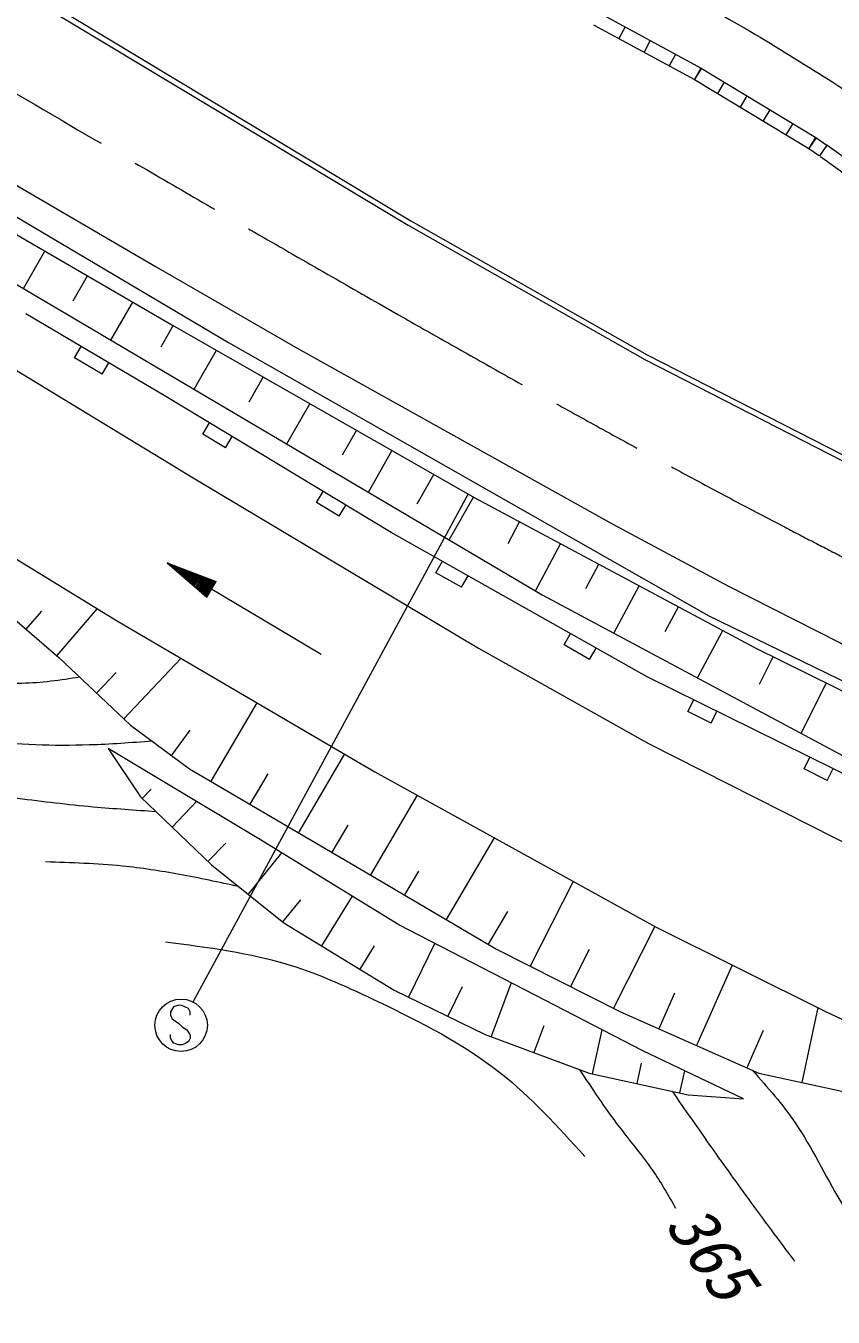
# Model space of a CAD drawing. Units: millimetres, scale not verified. Extents: x 40000 to 680000, y 20000 to 380000.
# Drawn here: x 94741 to 125526, y 256427 to 305666 of the extents above; entities that cross this region are included whole.
import ezdxf
from ezdxf.enums import TextEntityAlignment as Align

# ---------------------------------------------------------------- set-up
doc = ezdxf.new("R2010")
doc.units = ezdxf.units.MM
doc.header["$LTSCALE"] = 1000
doc.linetypes.add('CHAIN', pattern=[18.5, 12, -1.5, 3.5, -1.5])
for name, color, linetype, lineweight in [('M-BGD', 7, 'Continuous', 13), ('M-BMK', 2, 'CHAIN', 13), ('M-STR-STRC', 7, 'Continuous', 13)]:
    doc.layers.add(name, color=color, linetype=linetype, lineweight=lineweight)
doc.styles.add('ＭＳ ゴシック', font='')
doc.styles.get('ＭＳ ゴシック').set_extended_font_data('MS Gothic')

msp = doc.modelspace()

# ---------------------------------------------------------------- linework, layer by layer
at = {"layer": 'M-BGD'}
for p, q in [((95052, 306884), (109425, 298234)), ((94949, 306713), (109324, 298061)), ((116606, 306159), (120486, 304049)), ((116388, 305708), (120238, 303615)), ((117590, 305624), (117351, 305185)), ((118552, 305101), (118313, 304661)), ((119514, 304577), (119275, 304138)), ((120477, 304054), (120238, 303615)), ((120496, 304043), (120238, 303615)), ((120486, 304049), (124867, 301410)), ((120238, 303615), (124595, 300990)), ((121367, 303518), (121109, 303090)), ((122239, 302993), (121981, 302565)), ((89311, 302550), (99705, 296479)), ((123110, 302468), (122852, 302040)), ((87972, 302159), (102474, 293595)), ((123981, 301943), (123723, 301515)), ((87601, 301639), (100391, 294216)), ((124853, 301418), (124595, 300990)), ((124881, 301400), (124595, 300990)), ((124867, 301410), (125285, 301118)), ((124595, 300990), (124998, 300708)), ((125285, 301118), (124998, 300708)), ((136866, 292728), (125285, 301118)), ((136604, 292274), (125044, 300676)), ((109324, 298061), (118344, 292942)), ((109425, 298234), (118439, 293118)), ((91536, 297482), (98653, 293287)), ((94646, 295649), (95472, 297071)), ((87688, 296593), (101183, 288389)), ((99705, 296479), (104930, 293459)), ((96550, 295182), (97098, 296127)), ((97987, 293680), (98825, 295125)), ((100019, 291568), (94735, 294678)), ((99902, 293432), (100360, 294234)), ((100391, 294216), (111857, 287664)), ((102474, 293595), (120784, 283174)), ((104888, 293484), (117122, 286661)), ((96595, 293003), (96849, 293434)), ((97652, 292381), (96595, 293003)), ((98653, 293287), (114433, 283976)), ((101159, 291808), (102007, 293293)), ((118439, 293118), (126472, 289010)), ((97652, 292381), (97905, 292812)), ((118344, 292942), (126383, 288831)), ((103254, 291326), (103794, 292271)), ((108674, 286350), (100019, 291568)), ((104691, 289724), (105568, 291258)), ((101492, 290096), (101750, 290525)), ((102357, 289575), (101492, 290096)), ((106813, 289309), (107346, 290242)), ((102357, 289575), (102615, 290003)), ((107801, 287889), (108703, 289466)), ((109661, 287440), (110298, 288555)), ((89356, 288413), (98268, 282952)), ((101183, 288389), (112006, 281935)), ((105819, 287487), (106077, 287915)), ((110887, 286069), (111813, 287689)), ((111857, 287664), (122557, 281948)), ((106685, 286965), (105819, 287487)), ((106685, 286965), (106943, 287393)), ((113132, 285927), (113570, 286749)), ((117122, 286661), (121539, 284296)), ((118439, 280840), (108674, 286350)), ((91172, 285733), (96002, 281586)), ((114178, 284127), (115133, 285914)), ((106005, 281701), (100127, 285190)), ((100127, 285190), (101643, 283886)), ((100127, 285190), (101998, 284483)), ((100165, 285157), (100174, 285172)), ((100204, 285124), (100222, 285154)), ((100242, 285090), (100269, 285136)), ((100281, 285057), (100317, 285118)), ((100319, 285024), (100364, 285100)), ((110381, 284812), (110627, 285248)), ((116098, 284207), (116593, 285134)), ((100358, 284991), (100412, 285082)), ((100396, 284958), (100459, 285064)), ((100435, 284925), (100507, 285046)), ((100473, 284892), (100554, 285028)), ((100512, 284859), (100602, 285010)), ((100550, 284826), (100649, 284992)), ((100589, 284792), (100697, 284974)), ((100627, 284759), (100744, 284957)), ((100666, 284726), (100792, 284939)), ((100704, 284693), (100839, 284921)), ((100743, 284660), (100887, 284903)), ((100781, 284627), (100934, 284885)), ((100820, 284594), (100982, 284867)), ((100858, 284561), (101029, 284849)), ((100897, 284528), (101077, 284831)), ((100935, 284495), (101124, 284813)), ((100974, 284461), (101172, 284795)), ((101012, 284428), (101219, 284777)), ((101051, 284395), (101267, 284759)), ((101089, 284362), (101314, 284741)), ((101128, 284329), (101362, 284723)), ((101166, 284296), (101409, 284705)), ((101205, 284263), (101457, 284687)), ((101243, 284230), (101504, 284669)), ((101282, 284197), (101552, 284652)), ((101320, 284164), (101599, 284634)), ((101359, 284130), (101647, 284616)), ((111358, 284261), (110381, 284812)), ((111358, 284261), (111603, 284697)), ((101397, 284097), (101694, 284598)), ((101436, 284064), (101742, 284580)), ((101474, 284031), (101789, 284562)), ((101513, 283998), (101837, 284544)), ((101551, 283965), (101884, 284526)), ((101590, 283932), (101932, 284508)), ((101628, 283899), (101979, 284490)), ((101643, 283886), (101998, 284483)), ((117160, 282513), (118123, 284317)), ((121539, 284296), (130663, 279658)), ((114433, 283976), (127743, 276837)), ((95334, 283347), (94747, 282663)), ((97460, 283447), (95921, 281655)), ((119123, 282575), (119625, 283514)), ((120784, 283174), (131656, 277866)), ((98268, 282952), (108053, 277226)), ((115264, 282057), (115509, 282493)), ((120354, 280800), (121320, 282609)), ((112006, 281935), (118489, 278300)), ((116240, 281506), (115264, 282057)), ((116240, 281506), (116486, 281942)), ((122557, 281948), (131758, 277383)), ((96002, 281586), (98734, 279000)), ((100666, 281549), (98480, 279240)), ((122713, 280558), (123235, 281611)), ((98181, 281003), (97442, 280223)), ((127291, 276467), (118439, 280840)), ((124309, 278679), (125264, 280605)), ((103555, 279858), (101797, 276861)), ((119988, 279517), (120209, 279965)), ((120873, 279080), (119988, 279517)), ((120873, 279080), (121095, 279528)), ((98734, 279000), (100978, 277341)), ((100999, 278808), (100291, 277850)), ((118489, 278300), (128099, 273424)), ((99723, 277008), (97880, 278114)), ((97880, 278114), (99116, 276271)), ((106892, 277905), (105133, 274905)), ((124414, 277331), (124635, 277779)), ((100978, 277341), (107467, 273536)), ((108053, 277226), (118748, 271309)), ((125299, 276893), (124414, 277331)), ((125299, 276893), (125521, 277342)), ((103626, 274666), (99723, 277008)), ((103966, 277147), (103286, 275988)), ((99116, 276271), (101827, 273669)), ((99516, 276554), (99183, 276207)), ((109669, 276331), (107880, 273293)), ((101255, 276089), (100320, 275115)), ((107021, 275189), (106414, 274154)), ((102364, 274507), (101687, 273802)), ((108961, 271392), (103626, 274666)), ((112604, 274708), (110769, 271592)), ((104487, 274138), (103215, 272554)), ((101827, 273669), (104580, 271457)), ((107467, 273536), (112687, 270462)), ((109720, 273439), (109183, 272526)), ((115611, 273044), (113978, 269810)), ((105211, 272342), (104532, 271496)), ((107180, 272485), (106021, 270581)), ((113102, 271897), (112368, 270650)), ((104580, 271457), (108787, 268898)), ((114165, 268703), (108961, 271392)), ((118722, 271323), (117149, 268208)), ((118748, 271309), (125233, 268086)), ((108029, 270591), (107482, 269692)), ((110331, 270684), (109331, 268633)), ((112687, 270462), (117420, 268072)), ((116216, 270443), (115507, 269038)), ((121676, 269854), (120313, 266786)), ((108787, 268898), (112256, 267207)), ((111381, 269019), (110836, 267900)), ((113244, 269179), (112481, 267124)), ((118263, 266578), (114165, 268703)), ((119479, 268782), (118876, 267424)), ((117420, 268072), (122689, 265730)), ((124943, 268230), (124325, 265376)), ((125233, 268086), (130922, 265393)), ((114496, 267536), (114117, 266516)), ((116707, 267385), (116341, 265707)), ((112256, 267207), (116224, 265733)), ((122861, 267358), (122228, 265935)), ((122101, 264757), (118263, 266578)), ((118204, 266112), (118035, 265337)), ((116224, 265733), (119997, 264909)), ((119853, 265823), (119669, 264980)), ((122689, 265730), (127421, 264705)), ((119997, 264909), (122101, 264757))]:
    msp.add_line(p, q, dxfattribs=at)
for points, knots in [([(82843, 324047), (83907, 324157), (84972, 324267), (86045, 324285), (87108, 324303), (88179, 324231), (89209, 324002), (90562, 323702), (91844, 323132), (93129, 322585), (94885, 321838), (96648, 321135), (98466, 320602), (100005, 320150), (101583, 319822), (103141, 319421), (105714, 318760), (108230, 317903), (110791, 317202), (112475, 316740), (114178, 316346), (115844, 315832), (118024, 315159), (120142, 314281), (122220, 313329), (123661, 312669), (125084, 311974), (126470, 311204), (127764, 310485), (129026, 309702), (130390, 309126), (132149, 308383), (134077, 307988), (135726, 307048), (136722, 306481), (137616, 305715), (138418, 304876), (139821, 303407), (140941, 301714), (141818, 299870), (142265, 298931), (142648, 297952), (143235, 297131), (144112, 295902), (145445, 295025), (146635, 294014), (147419, 293348), (148141, 292624), (148713, 291795), (149357, 290860), (149812, 289791), (150413, 288819), (150948, 287954), (151599, 287164), (152160, 286317), (152590, 285667), (152966, 284983), (153342, 284299)], [0, 0, 0, 0, 1, 1, 1, 2, 2, 2, 3, 3, 3, 4, 4, 4, 5, 5, 5, 6, 6, 6, 7, 7, 7, 8, 8, 8, 9, 9, 9, 10, 10, 10, 11, 11, 11, 12, 12, 12, 13, 13, 13, 14, 14, 14, 15, 15, 15, 16, 16, 16, 17, 17, 17, 18, 18, 18, 19, 19, 19, 19]), ([(83160, 320958), (84651, 321317), (86142, 321675), (87608, 321532), (88955, 321400), (90281, 320844), (91504, 320183), (92452, 319671), (93338, 319095), (94301, 318635), (94939, 318330), (95610, 318076), (96299, 317936), (97438, 317704), (98623, 317785), (99795, 317736), (100892, 317690), (101978, 317530), (103042, 317286), (105287, 316773), (107436, 315890), (109585, 315039), (111509, 314276), (113434, 313539), (115378, 312841), (116886, 312300), (118406, 311783), (119874, 311143), (121129, 310596), (122347, 309959), (123520, 309245), (124818, 308455), (126061, 307571), (127416, 306897), (128410, 306403), (129464, 306023), (130512, 305649), (131454, 305313), (132391, 304982), (133359, 304700), (134246, 304442), (135159, 304224), (135957, 303801), (136822, 303341), (137551, 302640), (138254, 301903), (138837, 301293), (139401, 300659), (139703, 299905), (139962, 299257), (140027, 298521), (140252, 297857), (140642, 296707), (141513, 295774), (142300, 294810), (143356, 293518), (144261, 292171), (145247, 290864), (146048, 289802), (146902, 288767), (147844, 287818), (148559, 287098), (149324, 286428), (149992, 285670), (150454, 285145), (150869, 284578), (151284, 284011)], [0, 0, 0, 0, 1, 1, 1, 2, 2, 2, 3, 3, 3, 4, 4, 4, 5, 5, 5, 6, 6, 6, 7, 7, 7, 8, 8, 8, 9, 9, 9, 10, 10, 10, 11, 11, 11, 12, 12, 12, 13, 13, 13, 14, 14, 14, 15, 15, 15, 16, 16, 16, 17, 17, 17, 18, 18, 18, 19, 19, 19, 20, 20, 20, 21, 21, 21, 22, 22, 22, 22]), ([(83881, 319418), (84590, 319387), (85300, 319356), (85986, 319222), (87335, 318959), (88593, 318299), (89855, 317698), (90914, 317195), (91977, 316733), (93071, 316344), (94058, 315994), (95070, 315702), (96094, 315474), (97225, 315222), (98369, 315047), (99504, 314821), (100685, 314585), (101856, 314295), (103035, 314047), (104381, 313764), (105738, 313537), (107073, 313200), (108110, 312940), (109133, 312613), (110120, 312209), (112547, 311215), (114754, 309753), (117037, 308436), (118746, 307450), (120498, 306546), (122188, 305559), (124186, 304390), (126097, 303104), (128137, 301907), (129802, 300930), (131554, 300011), (132755, 298570), (133457, 297728), (133972, 296708), (134690, 295861), (135044, 295444), (135448, 295069), (135875, 294725), (136745, 294023), (137711, 293451), (138608, 292790), (140733, 291224), (142471, 289164), (144121, 287083), (144795, 286234), (145454, 285381), (146113, 284528)], [0, 0, 0, 0, 1, 1, 1, 2, 2, 2, 3, 3, 3, 4, 4, 4, 5, 5, 5, 6, 6, 6, 7, 7, 7, 8, 8, 8, 9, 9, 9, 10, 10, 10, 11, 11, 11, 12, 12, 12, 13, 13, 13, 14, 14, 14, 15, 15, 15, 16, 16, 16, 17, 17, 17, 17]), ([(96801, 280830), (96063, 280718), (95325, 280606), (94590, 280593), (92881, 280565), (91189, 281076), (89502, 281511), (87883, 281929), (86268, 282278), (84632, 282445), (82732, 282639), (80803, 282589), (78874, 282538)], [0, 0, 0, 0, 1, 1, 1, 2, 2, 2, 3, 3, 3, 4, 4, 4, 4]), ([(99561, 278389), (98760, 278330), (97960, 278270), (97157, 278244), (95792, 278199), (94420, 278248), (93065, 278415), (92024, 278543), (90992, 278741), (89969, 278975), (88646, 279278), (87336, 279641), (86001, 279862), (85259, 279985), (84510, 280063), (83760, 280142)], [0, 0, 0, 0, 1, 1, 1, 2, 2, 2, 3, 3, 3, 4, 4, 4, 5, 5, 5, 5]), ([(99712, 275699), (98912, 275753), (98111, 275807), (97313, 275879), (96351, 275966), (95392, 276080), (94434, 276206), (93350, 276348), (92267, 276507), (91182, 276641), (90147, 276770), (89108, 276877), (88070, 276984)], [0, 0, 0, 0, 1, 1, 1, 2, 2, 2, 3, 3, 3, 4, 4, 4, 4]), ([(102848, 272848), (102101, 273010), (101354, 273171), (100602, 273309), (99876, 273442), (99146, 273553), (98412, 273626), (97443, 273723), (96468, 273754), (95493, 273785)], [0, 0, 0, 0, 1, 1, 1, 2, 2, 2, 3, 3, 3, 3]), ([(100062, 270739), (101675, 270532), (103289, 270325), (104822, 269850), (105975, 269492), (107082, 268983), (108185, 268454), (109809, 267675), (111424, 266856), (112818, 265757), (114003, 264823), (115029, 263687), (116055, 262552)], [0, 0, 0, 0, 1, 1, 1, 2, 2, 2, 3, 3, 3, 4, 4, 4, 4]), ([(115852, 265871), (116336, 265133), (116820, 264395), (117356, 263694), (117778, 263142), (118232, 262614), (118625, 262044), (118949, 261576), (119231, 261080), (119514, 260584)], [0, 0, 0, 0, 1, 1, 1, 2, 2, 2, 3, 3, 3, 3]), ([(122453, 265835), (123023, 265188), (123594, 264542), (124076, 263836), (124726, 262884), (125216, 261822), (125812, 260829), (126247, 260103), (126739, 259413), (127176, 258690), (127617, 257959), (128001, 257193), (128385, 256427)], [0, 0, 0, 0, 1, 1, 1, 2, 2, 2, 3, 3, 3, 4, 4, 4, 4]), ([(119384, 265043), (119851, 264371), (120318, 263699), (120790, 263030), (121281, 262334), (121776, 261641), (122278, 260953), (122861, 260153), (123453, 259360), (124045, 258566)], [0, 0, 0, 0, 1, 1, 1, 2, 2, 2, 3, 3, 3, 3])]:
    msp.add_open_spline(points, degree=3, knots=knots, dxfattribs=at)
at = {"layer": 'M-BMK'}
msp.add_open_spline([(87252, 307242), (94229, 303155), (101206, 299068), (108229, 295060), (113340, 292143), (118476, 289268), (123693, 286545), (129664, 283428), (135742, 280510), (141904, 277788), (145475, 276211), (149074, 274699), (152673, 273188)], degree=3, knots=[0, 0, 0, 0, 1, 1, 1, 2, 2, 2, 3, 3, 3, 4, 4, 4, 4], dxfattribs=at)
at = {"layer": 'M-STR-STRC'}
for p, q in [((101118, 268447), (111609, 287806)), ((100378, 268254), (100254, 268069)), ((100254, 268069), (100257, 267938)), ((100257, 267938), (100320, 267809)), ((100571, 268320), (100378, 268254)), ((100692, 268317), (100571, 268320)), ((100942, 268198), (100692, 268317)), ((101005, 268067), (100942, 268198)), ((101005, 267938), (101005, 268067)), ((100320, 267809), (100576, 267627)), ((100576, 267627), (100705, 267495)), ((100705, 267495), (100884, 267379)), ((100884, 267379), (101010, 267179)), ((100257, 267090), (100254, 267211)), ((100297, 266987), (100257, 267090)), ((100381, 266877), (100297, 266987)), ((100568, 266816), (100381, 266877)), ((100944, 266937), (100802, 266845)), ((101005, 267069), (100944, 266937)), ((101010, 267179), (101005, 267069)), ((100702, 266816), (100568, 266816)), ((100802, 266845), (100702, 266816))]:
    msp.add_line(p, q, dxfattribs=at)
msp.add_circle((100662, 267557), 1000, dxfattribs=at)

# ---------------------------------------------------------------- texts
at = {"layer": 'M-BGD', "style": 'ＭＳ ゴシック', "oblique": 15}
msp.add_text('365', height=1833, rotation=304.249, dxfattribs=at).set_placement((120589, 260985), align=Align.TOP_LEFT)

doc.saveas('drawing.dxf')
